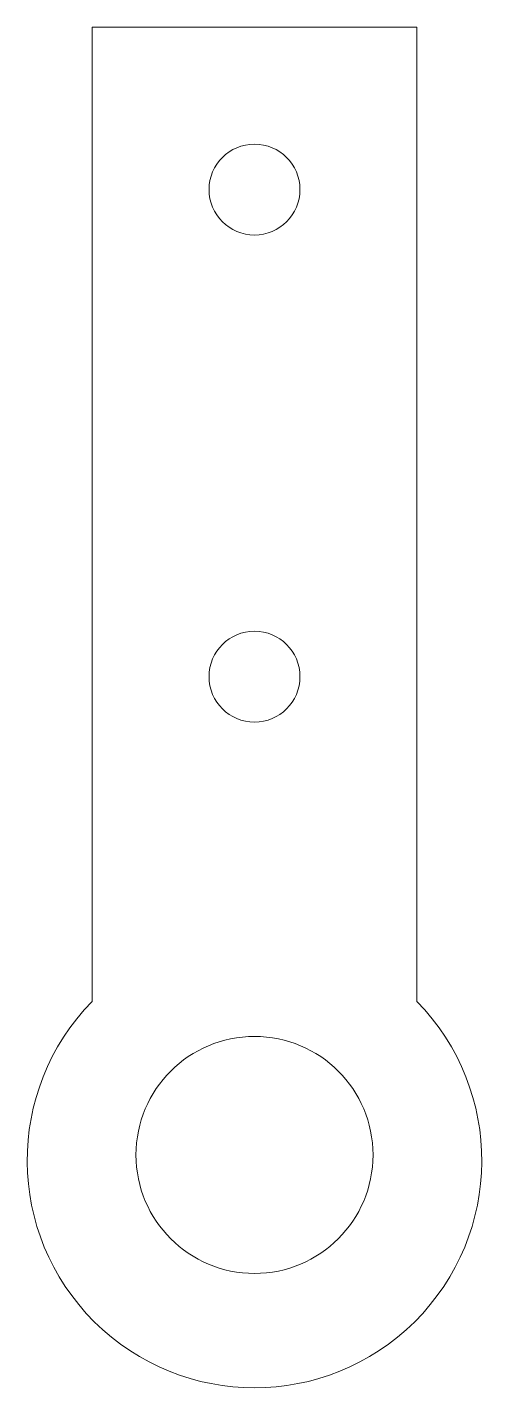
# Model space of a CAD drawing. Header units: millimetres. Extents: x -7 to 7, y -23 to 18.9.
import ezdxf

# ---------------------------------------------------------------- set-up
doc = ezdxf.new("R2010")
doc.units = ezdxf.units.MM

msp = doc.modelspace()

# ---------------------------------------------------------------- linework, layer by layer
at = {"color": 7, "linetype": 'Continuous', "lineweight": 15}
for p, q in [((5, 18.928), (-5, 18.928)), ((-5, 18.928), (-5, -11.072)), ((5, -11.072), (5, 18.928))]:
    msp.add_line(p, q, dxfattribs=at)
for centre, radius in [((0, 13.928), 1.4), ((0, -1.072), 1.4), ((0, -15.8), 3.65)]:
    msp.add_circle(centre, radius, dxfattribs=at)
msp.add_arc((0, -15.971), 7, 135.5847, 44.4153, dxfattribs=at)

doc.saveas('drawing.dxf')
